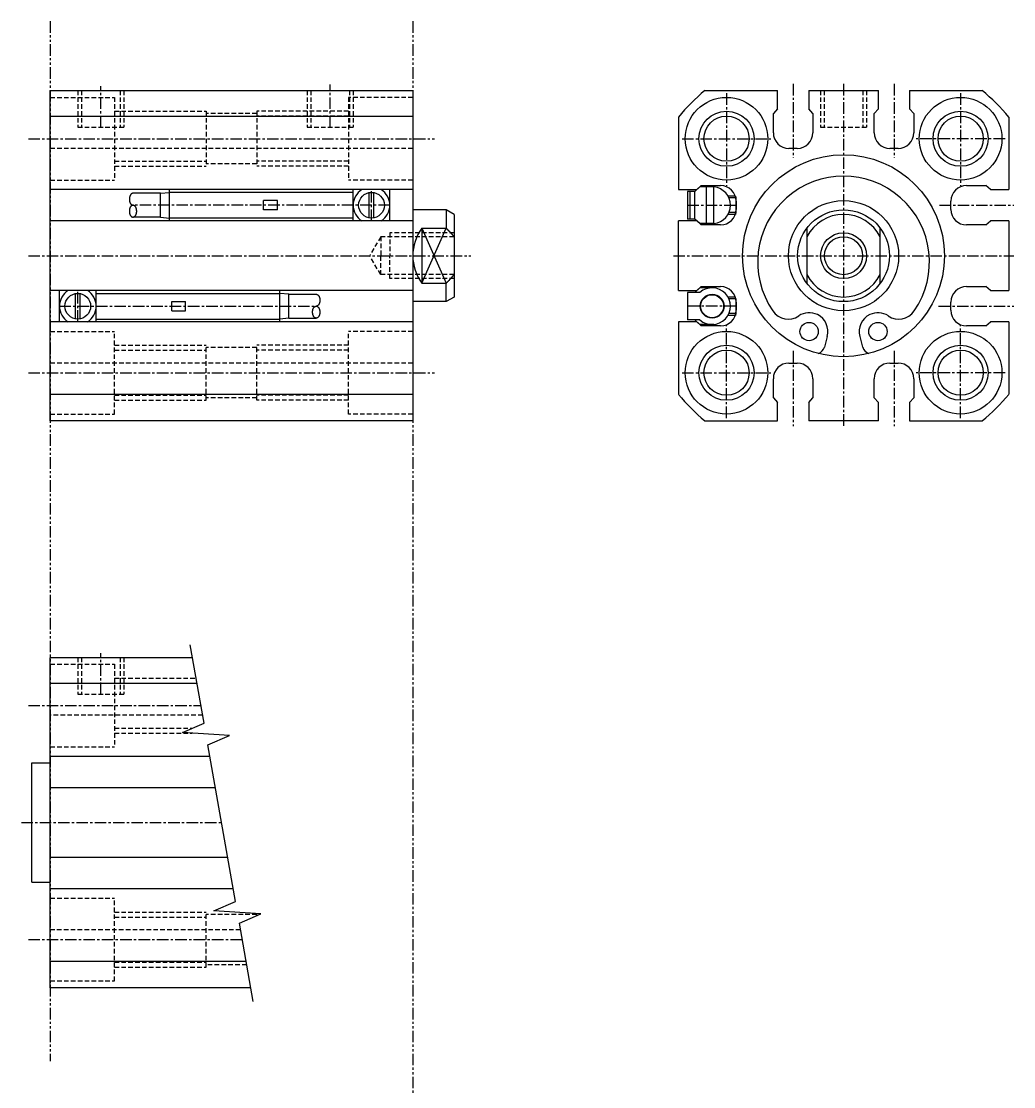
# Model space of a CAD drawing. Extents: x 1 to 151, y 0 to 494.
# Drawn here: x 42.5 to 150.6, y 377.7 to 493.8 of the extents above; entities that cross this region are included whole.
import ezdxf

# ---------------------------------------------------------------- set-up
doc = ezdxf.new("R2010")
doc.units = 0
for name, pattern in [('CENTER', [2, 1.25, -0.25, 0.25, -0.25]), ('DASHED', [0.75, 0.5, -0.25]), ('PHANTOM', [2.5, 1.25, -0.25, 0.25, -0.25, 0.25, -0.25])]:
    doc.linetypes.add(name, pattern=pattern)
doc.layers.get('0').update_dxf_attribs({"linetype": 'CONTINUOUS'})
doc.layers.add('CENTER', color=1, linetype='CENTER')

msp = doc.modelspace()

# ---------------------------------------------------------------- linework, layer by layer
at = {"color": 3, "linetype": 'PHANTOM'}
for p, q in [((45.63, 493.8), (45.63, 380.5)), ((85.13, 493.8), (85.13, 23.51))]:
    msp.add_line(p, q, dxfattribs=at)
at = {"color": 7, "linetype": 'CONTINUOUS'}
for p, q in [((45.63, 486.26), (85.13, 486.26)), ((45.63, 450.26), (45.63, 486.26)), ((85.13, 486.26), (85.13, 450.26)), ((116.95, 486.26), (124.86, 486.26)), ((124.86, 484.26), (124.86, 486.26)), ((128.26, 486.26), (135.86, 486.26)), ((128.26, 486.26), (128.26, 484.26)), ((135.86, 484.26), (135.86, 486.26)), ((139.26, 486.26), (147.17, 486.26)), ((139.26, 486.26), (139.26, 484.26)), ((124.86, 484.26), (124.41, 483.76)), ((128.71, 483.76), (128.26, 484.26)), ((135.86, 484.26), (135.41, 483.76)), ((139.71, 483.76), (139.26, 484.26)), ((85.13, 483.42), (45.63, 483.42)), ((114.06, 483.37), (114.06, 475.46)), ((124.41, 481.66), (124.41, 483.76)), ((128.71, 483.76), (128.71, 481.66)), ((135.41, 481.66), (135.41, 483.76)), ((139.71, 483.76), (139.71, 481.66)), ((150.06, 483.37), (150.06, 475.46)), ((127.01, 479.96), (126.11, 479.96)), ((138.01, 479.96), (137.11, 479.96)), ((85.13, 475.46), (45.63, 475.46)), ((57.63, 475.06), (54.65, 475.06)), ((57.63, 475.06), (58.63, 475.16)), ((57.63, 472.46), (57.63, 475.06)), ((58.63, 472.06), (58.63, 475.46)), ((78.63, 475.16), (58.63, 475.16)), ((78.63, 472.06), (78.63, 475.46)), ((80.38, 472.39), (80.38, 475.14)), ((80.88, 472.39), (80.88, 475.14)), ((82.63, 472.06), (82.63, 475.46)), ((114.06, 475.46), (116.06, 475.46)), ((115.04, 475.26), (115.04, 472.26)), ((115.84, 475.26), (115.04, 475.26)), ((115.34, 472.26), (115.34, 475.26)), ((115.84, 475.26), (116.39, 475.76)), ((115.84, 472.26), (115.84, 475.26)), ((116.56, 475.91), (116.06, 475.46)), ((117.94, 475.76), (116.39, 475.76)), ((116.56, 475.91), (118.66, 475.91)), ((117.14, 471.76), (117.14, 475.76)), ((117.94, 471.76), (117.94, 475.76)), ((145.46, 475.91), (147.56, 475.91)), ((148.06, 475.46), (147.56, 475.91)), ((148.06, 475.46), (150.06, 475.46)), ((70.38, 474.26), (68.88, 474.26)), ((68.88, 473.26), (68.88, 474.26)), ((70.38, 473.26), (70.38, 474.26)), ((120.27, 474.76), (119.47, 474.76)), ((120.32, 474.56), (119.57, 474.56)), ((120.27, 474.76), (120.32, 474.56)), ((120.32, 474.56), (120.32, 472.96)), ((120.36, 474.21), (120.36, 473.31)), ((143.76, 473.31), (143.76, 474.21)), ((70.38, 473.26), (68.88, 473.26)), ((88.76, 473.26), (85.13, 473.26)), ((88.76, 473.26), (88.76, 471.26)), ((89.63, 472.76), (88.76, 473.26)), ((89.63, 472.76), (89.63, 463.76)), ((120.27, 472.76), (119.47, 472.76)), ((120.32, 472.96), (119.57, 472.96)), ((120.32, 472.96), (120.27, 472.76)), ((85.13, 472.06), (45.63, 472.06)), ((57.63, 472.46), (54.65, 472.46)), ((57.63, 472.46), (58.63, 472.36)), ((78.63, 472.36), (58.63, 472.36)), ((114.06, 464.46), (114.06, 472.06)), ((116.06, 472.06), (114.06, 472.06)), ((115.84, 472.26), (115.04, 472.26)), ((116.39, 471.76), (115.84, 472.26)), ((116.06, 472.06), (116.56, 471.61)), ((117.94, 471.76), (116.39, 471.76)), ((118.66, 471.61), (116.56, 471.61)), ((147.56, 471.61), (145.46, 471.61)), ((147.56, 471.61), (148.06, 472.06)), ((150.06, 472.06), (148.06, 472.06)), ((150.06, 472.06), (150.06, 464.46)), ((86.13, 471.26), (86.13, 465.26)), ((86.13, 471.26), (88.76, 471.26)), ((128.06, 471.26), (128.06, 465.26)), ((136.06, 465.26), (136.06, 471.26)), ((85.13, 464.46), (45.63, 464.46)), ((46.63, 461.06), (46.63, 464.46)), ((50.63, 461.06), (50.63, 464.46)), ((70.63, 461.06), (70.63, 464.46)), ((86.13, 465.26), (88.76, 465.26)), ((88.76, 463.26), (88.76, 465.26)), ((114.06, 464.46), (116.06, 464.46)), ((115.84, 464.26), (116.39, 464.76)), ((116.56, 464.91), (116.06, 464.46)), ((117.94, 464.76), (116.39, 464.76)), ((116.56, 464.91), (118.66, 464.91)), ((117.14, 464.67), (117.14, 464.76)), ((145.46, 464.91), (147.56, 464.91)), ((148.06, 464.46), (147.56, 464.91)), ((148.06, 464.46), (150.06, 464.46)), ((48.38, 461.39), (48.38, 464.14)), ((48.88, 461.39), (48.88, 464.14)), ((50.63, 464.16), (70.63, 464.16)), ((58.88, 463.26), (60.38, 463.26)), ((58.88, 462.26), (58.88, 463.26)), ((60.38, 462.26), (60.38, 463.26)), ((71.63, 464.06), (70.63, 464.16)), ((71.63, 464.06), (74.61, 464.06)), ((71.63, 461.46), (71.63, 464.06)), ((88.76, 463.26), (85.13, 463.26)), ((89.63, 463.76), (88.76, 463.26)), ((116.41, 464.26), (115.04, 464.26)), ((115.04, 464.26), (115.04, 461.26)), ((120.27, 463.76), (119.47, 463.76)), ((120.32, 463.56), (119.57, 463.56)), ((120.32, 463.56), (120.27, 463.76)), ((120.32, 463.56), (120.32, 461.96)), ((120.36, 463.21), (120.36, 462.31)), ((143.76, 462.31), (143.76, 463.21)), ((58.88, 462.26), (60.38, 462.26)), ((85.13, 461.06), (45.63, 461.06)), ((50.63, 461.36), (70.63, 461.36)), ((71.63, 461.46), (70.63, 461.36)), ((71.63, 461.46), (74.61, 461.46)), ((114.06, 461.06), (114.06, 453.16)), ((116.06, 461.06), (114.06, 461.06)), ((116.41, 461.26), (115.04, 461.26)), ((116.39, 460.76), (115.84, 461.26)), ((116.06, 461.06), (116.56, 460.61)), ((120.27, 461.76), (119.47, 461.76)), ((120.32, 461.96), (119.57, 461.96)), ((120.32, 461.96), (120.27, 461.76)), ((147.56, 460.61), (148.06, 461.06)), ((150.06, 461.06), (148.06, 461.06)), ((150.06, 461.06), (150.06, 453.16)), ((117.94, 460.76), (116.39, 460.76)), ((118.66, 460.61), (116.56, 460.61)), ((117.14, 460.76), (117.14, 460.86)), ((147.56, 460.61), (145.46, 460.61)), ((130.29, 459.47), (129.98, 458.31)), ((133.83, 459.47), (134.14, 458.31)), ((126.11, 456.56), (127.01, 456.56)), ((137.11, 456.56), (138.01, 456.56)), ((124.41, 452.76), (124.41, 454.86)), ((128.71, 454.86), (128.71, 452.76)), ((135.41, 452.76), (135.41, 454.86)), ((139.71, 454.86), (139.71, 452.76)), ((45.63, 453.16), (85.13, 453.16)), ((124.41, 452.76), (124.86, 452.26)), ((128.26, 452.26), (128.71, 452.76)), ((135.41, 452.76), (135.86, 452.26)), ((139.26, 452.26), (139.71, 452.76)), ((124.86, 450.26), (124.86, 452.26)), ((128.26, 452.26), (128.26, 450.26)), ((135.86, 450.26), (135.86, 452.26)), ((139.26, 452.26), (139.26, 450.26)), ((85.13, 450.26), (45.63, 450.26)), ((116.95, 450.26), (124.86, 450.26)), ((135.86, 450.26), (128.26, 450.26)), ((139.26, 450.26), (147.17, 450.26)), ((45.63, 424.49), (61.13, 424.49)), ((45.63, 388.49), (45.63, 424.49)), ((61.63, 421.65), (45.63, 421.65)), ((63.03, 413.69), (45.63, 413.69)), ((43.63, 399.99), (43.63, 412.99)), ((43.63, 412.99), (45.63, 412.99)), ((63.63, 410.29), (45.63, 410.29)), ((64.97, 402.69), (45.63, 402.69)), ((43.63, 399.99), (45.63, 399.99)), ((65.57, 399.29), (45.63, 399.29)), ((45.63, 391.38), (66.96, 391.38)), ((67.47, 388.49), (45.63, 388.49))]:
    msp.add_line(p, q, dxfattribs=at)
at = {"color": 3, "linetype": 'DASHED'}
for p, q in [((45.63, 485.51), (52.63, 485.51)), ((48.63, 486.26), (48.63, 482.26)), ((49.03, 486.26), (49.03, 482.26)), ((52.63, 485.51), (52.63, 476.51)), ((53.23, 486.26), (53.23, 482.26)), ((53.63, 486.26), (53.63, 482.26)), ((73.63, 486.26), (73.63, 482.26)), ((74.03, 486.26), (74.03, 482.26)), ((85.13, 485.51), (78.13, 485.51)), ((78.13, 485.51), (78.13, 476.51)), ((78.23, 486.26), (78.23, 482.26)), ((78.63, 486.26), (78.63, 482.26)), ((129.56, 486.26), (129.56, 482.26)), ((129.96, 486.26), (129.96, 482.26)), ((134.16, 486.26), (134.16, 482.26)), ((134.56, 486.26), (134.56, 482.26)), ((52.63, 484.01), (62.63, 484.01)), ((52.63, 483.47), (62.63, 483.47)), ((62.63, 484.01), (62.63, 478.01)), ((68.13, 483.76), (62.63, 483.76)), ((78.13, 484.01), (68.13, 484.01)), ((68.13, 484.01), (68.13, 478.01)), ((78.13, 483.47), (68.13, 483.47)), ((48.63, 482.26), (53.63, 482.26)), ((73.63, 482.26), (78.63, 482.26)), ((129.56, 482.26), (134.56, 482.26)), ((85.13, 479.96), (45.63, 479.96)), ((52.63, 478.55), (62.63, 478.55)), ((78.13, 478.55), (68.13, 478.55)), ((52.63, 478.01), (62.63, 478.01)), ((68.13, 478.26), (62.63, 478.26)), ((78.13, 478.01), (68.13, 478.01)), ((45.63, 476.51), (52.63, 476.51)), ((85.13, 476.51), (78.13, 476.51)), ((81.63, 470.33), (80.43, 468.26)), ((89.63, 470.33), (81.63, 470.33)), ((81.63, 470.33), (81.63, 468.26)), ((89.63, 470.76), (82.63, 470.76)), ((82.63, 470.76), (82.63, 468.26)), ((81.63, 466.2), (80.43, 468.26)), ((81.63, 466.2), (81.63, 468.26)), ((82.63, 465.76), (82.63, 468.26)), ((89.63, 466.2), (81.63, 466.2)), ((89.63, 465.76), (82.63, 465.76)), ((45.63, 460.01), (52.63, 460.01)), ((52.63, 451.01), (52.63, 460.01)), ((85.13, 460.01), (78.13, 460.01)), ((78.13, 451.01), (78.13, 460.01)), ((52.63, 458.51), (62.63, 458.51)), ((52.63, 457.97), (62.63, 457.97)), ((62.63, 452.51), (62.63, 458.51)), ((68.13, 458.26), (62.63, 458.26)), ((68.13, 452.51), (68.13, 458.51)), ((78.13, 458.51), (68.13, 458.51)), ((78.13, 457.97), (68.13, 457.97)), ((85.13, 456.56), (45.63, 456.56)), ((52.63, 453.06), (62.63, 453.06)), ((68.13, 452.76), (62.63, 452.76)), ((78.13, 453.06), (68.13, 453.06)), ((52.63, 452.51), (62.63, 452.51)), ((78.13, 452.51), (68.13, 452.51)), ((45.63, 451.01), (52.63, 451.01)), ((85.13, 451.01), (78.13, 451.01)), ((45.63, 423.74), (52.63, 423.74)), ((48.63, 424.49), (48.63, 420.49)), ((49.03, 424.49), (49.03, 420.49)), ((52.63, 423.74), (52.63, 414.74)), ((53.23, 424.49), (53.23, 420.49)), ((53.63, 424.49), (53.63, 420.49)), ((52.63, 422.24), (61.52, 422.24)), ((52.63, 421.69), (61.62, 421.69)), ((48.63, 420.49), (53.63, 420.49)), ((62.24, 418.19), (45.63, 418.19)), ((52.63, 416.78), (61.13, 416.78)), ((52.63, 416.24), (61.1, 416.24)), ((45.63, 414.74), (52.63, 414.74)), ((45.63, 398.24), (52.63, 398.24)), ((52.63, 389.24), (52.63, 398.24)), ((52.63, 396.74), (62.63, 396.74)), ((52.63, 396.2), (62.63, 396.2)), ((62.63, 390.74), (62.63, 396.74)), ((68.13, 396.49), (62.63, 396.49)), ((68.13, 396.36), (68.13, 396.59)), ((66.36, 394.79), (45.63, 394.79)), ((52.63, 391.28), (62.63, 391.28)), ((52.63, 390.74), (62.63, 390.74)), ((67.03, 390.99), (62.63, 390.99)), ((45.63, 389.24), (52.63, 389.24))]:
    msp.add_line(p, q, dxfattribs=at)
at = {"color": 3, "linetype": 'CONTINUOUS'}
for p, q in [((86.13, 471.26), (88.76, 465.26)), ((86.13, 465.26), (88.76, 471.26))]:
    msp.add_line(p, q, dxfattribs=at)
msp.add_lwpolyline([(67.74, 387), (66.23, 395.54), (68.59, 396.56), (63.46, 396.87), (65.81, 397.9), (62.81, 414.96), (65.16, 415.99), (60.03, 416.3), (62.39, 417.33), (60.88, 425.86)], dxfattribs=at)
at = {"color": 7, "linetype": 'CONTINUOUS'}
for points in [[(54.65, 475.06, 0), (54.64, 475.06, 0), (54.63, 475.06, 0), (54.62, 475.06, 0), (54.61, 475.06, 0), (54.6, 475.06, 0), (54.59, 475.06, 0), (54.58, 475.05, 0), (54.57, 475.05, 0), (54.56, 475.05, 0), (54.55, 475.04, 0), (54.54, 475.04, 0), (54.53, 475.04, 0), (54.52, 475.03, 0), (54.51, 475.02, 0), (54.5, 475.02, 0), (54.49, 475.01, 0), (54.49, 475.01, 0), (54.48, 475, 0), (54.47, 474.99, 0), (54.46, 474.99, 0), (54.45, 474.98, 0), (54.44, 474.97, 0), (54.43, 474.96, 0), (54.43, 474.95, 0), (54.42, 474.94, 0), (54.41, 474.94, 0), (54.4, 474.93, 0), (54.39, 474.92, 0), (54.39, 474.9, 0), (54.38, 474.89, 0), (54.37, 474.88, 0), (54.36, 474.87, 0), (54.36, 474.86, 0), (54.35, 474.85, 0), (54.34, 474.84, 0), (54.34, 474.82, 0), (54.33, 474.81, 0), (54.33, 474.8, 0), (54.32, 474.79, 0), (54.31, 474.77, 0), (54.31, 474.76, 0), (54.3, 474.75, 0), (54.3, 474.73, 0), (54.29, 474.72, 0), (54.29, 474.7, 0), (54.29, 474.69, 0), (54.28, 474.68, 0), (54.28, 474.66, 0), (54.27, 474.65, 0), (54.27, 474.63, 0), (54.27, 474.62, 0), (54.26, 474.6, 0), (54.26, 474.59, 0), (54.26, 474.57, 0), (54.26, 474.56, 0), (54.25, 474.54, 0), (54.25, 474.52, 0), (54.25, 474.51, 0), (54.25, 474.49, 0), (54.25, 474.48, 0), (54.25, 474.46, 0), (54.25, 474.44, 0), (54.25, 474.43, 0), (54.25, 474.41, 0), (54.25, 474.4, 0), (54.25, 474.38, 0), (54.25, 474.37, 0), (54.25, 474.35, 0), (54.25, 474.33, 0), (54.25, 474.32, 0), (54.25, 474.3, 0), (54.25, 474.29, 0), (54.26, 474.27, 0), (54.26, 474.25, 0), (54.26, 474.24, 0), (54.26, 474.22, 0), (54.27, 474.21, 0), (54.27, 474.19, 0), (54.27, 474.18, 0), (54.28, 474.16, 0), (54.28, 474.15, 0), (54.28, 474.13, 0), (54.29, 474.12, 0), (54.29, 474.11, 0), (54.3, 474.09, 0), (54.3, 474.08, 0), (54.31, 474.06, 0), (54.31, 474.05, 0), (54.32, 474.04, 0), (54.33, 474.03, 0), (54.33, 474.01, 0), (54.34, 474, 0), (54.34, 473.99, 0), (54.35, 473.98, 0), (54.36, 473.96, 0), (54.36, 473.95, 0), (54.37, 473.94, 0), (54.38, 473.93, 0), (54.38, 473.92, 0), (54.39, 473.91, 0), (54.4, 473.9, 0), (54.41, 473.89, 0), (54.42, 473.88, 0), (54.42, 473.87, 0), (54.43, 473.86, 0), (54.44, 473.86, 0), (54.45, 473.85, 0), (54.46, 473.84, 0), (54.47, 473.83, 0), (54.48, 473.83, 0), (54.48, 473.82, 0), (54.49, 473.81, 0), (54.5, 473.81, 0), (54.51, 473.8, 0), (54.52, 473.8, 0), (54.53, 473.79, 0), (54.54, 473.79, 0), (54.55, 473.78, 0), (54.56, 473.78, 0), (54.57, 473.78, 0), (54.58, 473.77, 0), (54.59, 473.77, 0), (54.6, 473.77, 0), (54.61, 473.77, 0), (54.62, 473.76, 0), (54.63, 473.76, 0), (54.64, 473.76, 0), (54.65, 473.76, 0)], [(54.65, 472.46, 0), (54.67, 472.46, 0), (54.69, 472.47, 0), (54.71, 472.47, 0), (54.73, 472.48, 0), (54.75, 472.48, 0), (54.76, 472.49, 0), (54.78, 472.5, 0), (54.8, 472.51, 0), (54.82, 472.53, 0), (54.84, 472.54, 0), (54.85, 472.56, 0), (54.87, 472.57, 0), (54.89, 472.59, 0), (54.9, 472.61, 0), (54.92, 472.63, 0), (54.93, 472.65, 0), (54.94, 472.68, 0), (54.96, 472.7, 0), (54.97, 472.73, 0), (54.98, 472.75, 0), (54.99, 472.78, 0), (55, 472.81, 0), (55.01, 472.84, 0), (55.02, 472.87, 0), (55.02, 472.9, 0), (55.03, 472.93, 0), (55.04, 472.96, 0), (55.04, 472.99, 0), (55.04, 473.02, 0), (55.05, 473.05, 0), (55.05, 473.08, 0), (55.05, 473.12, 0), (55.05, 473.15, 0), (55.04, 473.18, 0), (55.04, 473.21, 0), (55.04, 473.24, 0), (55.03, 473.27, 0), (55.03, 473.3, 0), (55.02, 473.33, 0), (55.02, 473.36, 0), (55.01, 473.39, 0), (55, 473.42, 0), (54.99, 473.45, 0), (54.98, 473.48, 0), (54.97, 473.5, 0), (54.96, 473.53, 0), (54.94, 473.55, 0), (54.93, 473.57, 0), (54.91, 473.6, 0), (54.9, 473.62, 0), (54.88, 473.64, 0), (54.87, 473.65, 0), (54.85, 473.67, 0), (54.83, 473.69, 0), (54.82, 473.7, 0), (54.8, 473.71, 0), (54.78, 473.73, 0), (54.76, 473.74, 0), (54.74, 473.74, 0), (54.72, 473.75, 0), (54.7, 473.76, 0), (54.68, 473.76, 0), (54.66, 473.76, 0), (54.65, 473.76, 0), (54.63, 473.76, 0), (54.61, 473.76, 0), (54.59, 473.76, 0), (54.57, 473.75, 0), (54.55, 473.74, 0), (54.53, 473.74, 0), (54.51, 473.73, 0), (54.49, 473.71, 0), (54.47, 473.7, 0), (54.46, 473.69, 0), (54.44, 473.67, 0), (54.42, 473.65, 0), (54.41, 473.63, 0), (54.39, 473.62, 0), (54.38, 473.6, 0), (54.36, 473.57, 0), (54.35, 473.55, 0), (54.34, 473.52, 0), (54.32, 473.5, 0), (54.31, 473.47, 0), (54.3, 473.45, 0), (54.29, 473.42, 0), (54.28, 473.39, 0), (54.28, 473.36, 0), (54.27, 473.33, 0), (54.26, 473.3, 0), (54.26, 473.27, 0), (54.25, 473.24, 0), (54.25, 473.21, 0), (54.25, 473.18, 0), (54.25, 473.14, 0), (54.25, 473.11, 0), (54.25, 473.08, 0), (54.25, 473.05, 0), (54.25, 473.02, 0), (54.25, 472.99, 0), (54.26, 472.95, 0), (54.26, 472.92, 0), (54.27, 472.89, 0), (54.28, 472.86, 0), (54.29, 472.83, 0), (54.29, 472.81, 0), (54.3, 472.78, 0), (54.31, 472.75, 0), (54.33, 472.73, 0), (54.34, 472.7, 0), (54.35, 472.68, 0), (54.36, 472.65, 0), (54.38, 472.63, 0), (54.39, 472.61, 0), (54.41, 472.59, 0), (54.43, 472.57, 0), (54.44, 472.56, 0), (54.46, 472.54, 0), (54.48, 472.53, 0), (54.49, 472.51, 0), (54.51, 472.5, 0), (54.53, 472.49, 0), (54.55, 472.48, 0), (54.57, 472.48, 0), (54.59, 472.47, 0), (54.61, 472.47, 0), (54.63, 472.46, 0), (54.65, 472.46, 0)], [(74.61, 464.06, 0), (74.62, 464.06, 0), (74.63, 464.06, 0), (74.64, 464.06, 0), (74.64, 464.06, 0), (74.65, 464.06, 0), (74.66, 464.06, 0), (74.67, 464.05, 0), (74.68, 464.05, 0), (74.69, 464.05, 0), (74.7, 464.04, 0), (74.71, 464.04, 0), (74.72, 464.04, 0), (74.73, 464.03, 0), (74.74, 464.02, 0), (74.75, 464.02, 0), (74.76, 464.01, 0), (74.77, 464.01, 0), (74.78, 464, 0), (74.79, 463.99, 0), (74.79, 463.99, 0), (74.8, 463.98, 0), (74.81, 463.97, 0), (74.82, 463.96, 0), (74.83, 463.95, 0), (74.84, 463.94, 0), (74.84, 463.94, 0), (74.85, 463.93, 0), (74.86, 463.92, 0), (74.87, 463.9, 0), (74.87, 463.89, 0), (74.88, 463.88, 0), (74.89, 463.87, 0), (74.9, 463.86, 0), (74.9, 463.85, 0), (74.91, 463.84, 0), (74.92, 463.82, 0), (74.92, 463.81, 0), (74.93, 463.8, 0), (74.93, 463.79, 0), (74.94, 463.77, 0), (74.94, 463.76, 0), (74.95, 463.75, 0), (74.95, 463.73, 0), (74.96, 463.72, 0), (74.96, 463.7, 0), (74.97, 463.69, 0), (74.97, 463.68, 0), (74.98, 463.66, 0), (74.98, 463.65, 0), (74.98, 463.63, 0), (74.99, 463.62, 0), (74.99, 463.6, 0), (74.99, 463.59, 0), (74.99, 463.57, 0), (75, 463.56, 0), (75, 463.54, 0), (75, 463.52, 0), (75, 463.51, 0), (75, 463.49, 0), (75, 463.48, 0), (75.01, 463.46, 0), (75.01, 463.44, 0), (75.01, 463.43, 0), (75.01, 463.41, 0), (75.01, 463.4, 0), (75.01, 463.38, 0), (75.01, 463.37, 0), (75, 463.35, 0), (75, 463.33, 0), (75, 463.32, 0), (75, 463.3, 0), (75, 463.29, 0), (75, 463.27, 0), (74.99, 463.25, 0), (74.99, 463.24, 0), (74.99, 463.22, 0), (74.99, 463.21, 0), (74.98, 463.19, 0), (74.98, 463.18, 0), (74.98, 463.16, 0), (74.97, 463.15, 0), (74.97, 463.13, 0), (74.96, 463.12, 0), (74.96, 463.11, 0), (74.95, 463.09, 0), (74.95, 463.08, 0), (74.94, 463.06, 0), (74.94, 463.05, 0), (74.93, 463.04, 0), (74.93, 463.03, 0), (74.92, 463.01, 0), (74.92, 463, 0), (74.91, 462.99, 0), (74.9, 462.98, 0), (74.9, 462.96, 0), (74.89, 462.95, 0), (74.88, 462.94, 0), (74.88, 462.93, 0), (74.87, 462.92, 0), (74.86, 462.91, 0), (74.85, 462.9, 0), (74.85, 462.89, 0), (74.84, 462.88, 0), (74.83, 462.87, 0), (74.82, 462.86, 0), (74.81, 462.86, 0), (74.8, 462.85, 0), (74.8, 462.84, 0), (74.79, 462.83, 0), (74.78, 462.83, 0), (74.77, 462.82, 0), (74.76, 462.81, 0), (74.75, 462.81, 0), (74.74, 462.8, 0), (74.73, 462.8, 0), (74.72, 462.79, 0), (74.71, 462.79, 0), (74.7, 462.78, 0), (74.69, 462.78, 0), (74.69, 462.78, 0), (74.68, 462.77, 0), (74.67, 462.77, 0), (74.66, 462.77, 0), (74.65, 462.77, 0), (74.64, 462.76, 0), (74.63, 462.76, 0), (74.62, 462.76, 0), (74.61, 462.76, 0)], [(74.61, 461.46, 0), (74.59, 461.46, 0), (74.57, 461.47, 0), (74.55, 461.47, 0), (74.53, 461.48, 0), (74.51, 461.48, 0), (74.49, 461.49, 0), (74.47, 461.5, 0), (74.45, 461.51, 0), (74.43, 461.53, 0), (74.42, 461.54, 0), (74.4, 461.56, 0), (74.38, 461.57, 0), (74.37, 461.59, 0), (74.35, 461.61, 0), (74.34, 461.63, 0), (74.32, 461.65, 0), (74.31, 461.68, 0), (74.3, 461.7, 0), (74.28, 461.73, 0), (74.27, 461.75, 0), (74.26, 461.78, 0), (74.25, 461.81, 0), (74.24, 461.84, 0), (74.24, 461.87, 0), (74.23, 461.9, 0), (74.22, 461.93, 0), (74.22, 461.96, 0), (74.21, 461.99, 0), (74.21, 462.02, 0), (74.21, 462.05, 0), (74.21, 462.08, 0), (74.21, 462.12, 0), (74.21, 462.15, 0), (74.21, 462.18, 0), (74.21, 462.21, 0), (74.21, 462.24, 0), (74.22, 462.27, 0), (74.22, 462.3, 0), (74.23, 462.33, 0), (74.24, 462.36, 0), (74.25, 462.39, 0), (74.25, 462.42, 0), (74.26, 462.45, 0), (74.27, 462.48, 0), (74.29, 462.5, 0), (74.3, 462.53, 0), (74.31, 462.55, 0), (74.32, 462.57, 0), (74.34, 462.6, 0), (74.35, 462.62, 0), (74.37, 462.64, 0), (74.39, 462.65, 0), (74.4, 462.67, 0), (74.42, 462.69, 0), (74.44, 462.7, 0), (74.45, 462.71, 0), (74.47, 462.73, 0), (74.49, 462.74, 0), (74.51, 462.74, 0), (74.53, 462.75, 0), (74.55, 462.76, 0), (74.57, 462.76, 0), (74.59, 462.76, 0), (74.61, 462.76, 0), (74.63, 462.76, 0), (74.65, 462.76, 0), (74.67, 462.76, 0), (74.69, 462.75, 0), (74.71, 462.74, 0), (74.72, 462.74, 0), (74.74, 462.73, 0), (74.76, 462.71, 0), (74.78, 462.7, 0), (74.8, 462.69, 0), (74.81, 462.67, 0), (74.83, 462.65, 0), (74.85, 462.63, 0), (74.86, 462.62, 0), (74.88, 462.6, 0), (74.89, 462.57, 0), (74.9, 462.55, 0), (74.92, 462.52, 0), (74.93, 462.5, 0), (74.94, 462.47, 0), (74.95, 462.45, 0), (74.96, 462.42, 0), (74.97, 462.39, 0), (74.98, 462.36, 0), (74.98, 462.33, 0), (74.99, 462.3, 0), (74.99, 462.27, 0), (75, 462.24, 0), (75, 462.21, 0), (75, 462.18, 0), (75.01, 462.14, 0), (75.01, 462.11, 0), (75.01, 462.08, 0), (75, 462.05, 0), (75, 462.02, 0), (75, 461.99, 0), (74.99, 461.95, 0), (74.99, 461.92, 0), (74.98, 461.89, 0), (74.98, 461.86, 0), (74.97, 461.83, 0), (74.96, 461.81, 0), (74.95, 461.78, 0), (74.94, 461.75, 0), (74.93, 461.73, 0), (74.91, 461.7, 0), (74.9, 461.68, 0), (74.89, 461.65, 0), (74.87, 461.63, 0), (74.86, 461.61, 0), (74.84, 461.59, 0), (74.83, 461.57, 0), (74.81, 461.56, 0), (74.79, 461.54, 0), (74.78, 461.53, 0), (74.76, 461.51, 0), (74.74, 461.5, 0), (74.72, 461.49, 0), (74.7, 461.48, 0), (74.68, 461.48, 0), (74.66, 461.47, 0), (74.64, 461.47, 0), (74.62, 461.46, 0), (74.61, 461.46, 0)]]:
    msp.add_polyline3d(points, dxfattribs=at)
at = {"color": 7}
for points in [[(88.76, 471.26, 0), (88.76, 471.26, 0), (88.77, 471.26, 0), (88.77, 471.25, 0), (88.77, 471.25, 0), (88.78, 471.25, 0), (88.78, 471.25, 0), (88.78, 471.24, 0), (88.79, 471.24, 0), (88.79, 471.24, 0), (88.79, 471.23, 0), (88.8, 471.23, 0), (88.8, 471.23, 0), (88.8, 471.22, 0), (88.81, 471.22, 0), (88.81, 471.22, 0), (88.81, 471.21, 0), (88.82, 471.21, 0), (88.82, 471.21, 0), (88.82, 471.2, 0), (88.82, 471.2, 0), (88.83, 471.2, 0), (88.83, 471.2, 0), (88.83, 471.19, 0), (88.84, 471.19, 0), (88.84, 471.19, 0), (88.84, 471.18, 0), (88.85, 471.18, 0), (88.85, 471.18, 0), (88.85, 471.17, 0), (88.86, 471.17, 0), (88.86, 471.17, 0), (88.86, 471.17, 0), (88.87, 471.16, 0), (88.87, 471.16, 0), (88.87, 471.15, 0), (88.88, 471.15, 0), (88.88, 471.15, 0), (88.88, 471.15, 0), (88.89, 471.14, 0), (88.89, 471.14, 0), (88.89, 471.14, 0), (88.89, 471.13, 0), (88.9, 471.13, 0), (88.9, 471.13, 0), (88.9, 471.12, 0), (88.91, 471.12, 0), (88.91, 471.12, 0), (88.91, 471.12, 0), (88.92, 471.11, 0), (88.92, 471.11, 0), (88.92, 471.11, 0), (88.93, 471.1, 0), (88.93, 471.1, 0), (88.93, 471.1, 0), (88.94, 471.09, 0), (88.94, 471.09, 0), (88.94, 471.09, 0), (88.95, 471.08, 0), (88.95, 471.08, 0), (88.95, 471.08, 0), (88.95, 471.07, 0), (88.96, 471.07, 0), (88.96, 471.07, 0), (88.96, 471.06, 0), (88.97, 471.06, 0), (88.97, 471.06, 0), (88.97, 471.06, 0), (88.98, 471.05, 0), (88.98, 471.05, 0), (88.98, 471.05, 0), (88.99, 471.04, 0), (88.99, 471.04, 0), (88.99, 471.04, 0), (89, 471.03, 0), (89, 471.03, 0), (89, 471.03, 0), (89, 471.02, 0), (89.01, 471.02, 0), (89.01, 471.02, 0), (89.01, 471.01, 0), (89.02, 471.01, 0), (89.02, 471.01, 0), (89.02, 471, 0), (89.03, 471, 0), (89.03, 471, 0), (89.03, 471, 0), (89.04, 470.99, 0), (89.04, 470.99, 0), (89.04, 470.99, 0), (89.05, 470.98, 0), (89.05, 470.98, 0), (89.05, 470.98, 0), (89.05, 470.97, 0), (89.06, 470.97, 0), (89.06, 470.97, 0), (89.06, 470.96, 0), (89.07, 470.96, 0), (89.07, 470.96, 0), (89.07, 470.95, 0), (89.08, 470.95, 0), (89.08, 470.95, 0), (89.08, 470.94, 0), (89.09, 470.94, 0), (89.09, 470.94, 0), (89.09, 470.93, 0), (89.09, 470.93, 0), (89.1, 470.93, 0), (89.1, 470.92, 0), (89.1, 470.92, 0), (89.11, 470.92, 0), (89.11, 470.91, 0), (89.11, 470.91, 0), (89.12, 470.91, 0), (89.12, 470.9, 0), (89.12, 470.9, 0), (89.13, 470.9, 0), (89.13, 470.89, 0), (89.13, 470.89, 0), (89.13, 470.89, 0), (89.14, 470.88, 0), (89.14, 470.88, 0), (89.14, 470.88, 0), (89.15, 470.88, 0), (89.15, 470.87, 0), (89.15, 470.87, 0), (89.16, 470.87, 0), (89.16, 470.86, 0), (89.16, 470.86, 0), (89.17, 470.86, 0), (89.17, 470.85, 0), (89.17, 470.85, 0), (89.17, 470.85, 0), (89.18, 470.84, 0), (89.18, 470.84, 0), (89.18, 470.84, 0), (89.19, 470.83, 0), (89.19, 470.83, 0), (89.19, 470.83, 0), (89.2, 470.82, 0), (89.2, 470.82, 0), (89.2, 470.82, 0), (89.2, 470.81, 0), (89.21, 470.81, 0), (89.21, 470.81, 0), (89.21, 470.8, 0), (89.22, 470.8, 0), (89.22, 470.8, 0), (89.22, 470.79, 0), (89.23, 470.79, 0), (89.23, 470.79, 0), (89.23, 470.78, 0), (89.23, 470.78, 0), (89.24, 470.78, 0), (89.24, 470.77, 0), (89.24, 470.77, 0), (89.25, 470.77, 0), (89.25, 470.76, 0), (89.25, 470.76, 0), (89.26, 470.76, 0), (89.26, 470.75, 0), (89.26, 470.75, 0), (89.26, 470.75, 0), (89.27, 470.75, 0), (89.27, 470.74, 0), (89.27, 470.74, 0), (89.28, 470.74, 0), (89.28, 470.73, 0), (89.28, 470.73, 0), (89.29, 470.73, 0), (89.29, 470.72, 0), (89.29, 470.72, 0), (89.29, 470.71, 0), (89.3, 470.71, 0), (89.3, 470.71, 0), (89.3, 470.7, 0), (89.31, 470.7, 0), (89.31, 470.7, 0), (89.31, 470.69, 0), (89.32, 470.69, 0), (89.32, 470.69, 0), (89.32, 470.69, 0), (89.32, 470.68, 0), (89.33, 470.68, 0), (89.33, 470.68, 0), (89.33, 470.67, 0), (89.34, 470.67, 0), (89.34, 470.67, 0), (89.34, 470.66, 0), (89.34, 470.66, 0), (89.35, 470.65, 0), (89.35, 470.65, 0), (89.35, 470.65, 0), (89.36, 470.64, 0), (89.36, 470.64, 0), (89.36, 470.64, 0), (89.37, 470.63, 0), (89.37, 470.63, 0), (89.37, 470.63, 0), (89.37, 470.62, 0), (89.38, 470.62, 0), (89.38, 470.62, 0), (89.38, 470.62, 0), (89.39, 470.61, 0), (89.39, 470.61, 0), (89.39, 470.61, 0), (89.39, 470.6, 0), (89.4, 470.6, 0), (89.4, 470.6, 0), (89.4, 470.59, 0), (89.41, 470.59, 0), (89.41, 470.58, 0), (89.41, 470.58, 0), (89.42, 470.58, 0), (89.42, 470.57, 0), (89.42, 470.57, 0), (89.42, 470.57, 0), (89.43, 470.56, 0), (89.43, 470.56, 0), (89.43, 470.56, 0), (89.44, 470.55, 0), (89.44, 470.55, 0), (89.44, 470.55, 0), (89.44, 470.54, 0), (89.45, 470.54, 0), (89.45, 470.54, 0), (89.45, 470.53, 0), (89.46, 470.53, 0), (89.46, 470.53, 0), (89.46, 470.52, 0), (89.46, 470.52, 0), (89.47, 470.52, 0), (89.47, 470.51, 0), (89.47, 470.51, 0), (89.48, 470.51, 0), (89.48, 470.5, 0), (89.48, 470.5, 0), (89.48, 470.5, 0), (89.49, 470.49, 0), (89.49, 470.49, 0), (89.49, 470.49, 0), (89.5, 470.48, 0), (89.5, 470.48, 0), (89.5, 470.48, 0), (89.5, 470.47, 0), (89.51, 470.47, 0), (89.51, 470.47, 0), (89.51, 470.46, 0), (89.52, 470.46, 0), (89.52, 470.46, 0), (89.52, 470.45, 0), (89.52, 470.45, 0), (89.53, 470.45, 0), (89.53, 470.44, 0), (89.53, 470.44, 0), (89.54, 470.44, 0), (89.54, 470.43, 0), (89.54, 470.43, 0), (89.54, 470.43, 0), (89.55, 470.42, 0), (89.55, 470.42, 0), (89.55, 470.42, 0), (89.56, 470.41, 0), (89.56, 470.41, 0), (89.56, 470.4, 0), (89.56, 470.4, 0), (89.57, 470.4, 0), (89.57, 470.39, 0), (89.57, 470.39, 0), (89.58, 470.39, 0), (89.58, 470.38, 0), (89.58, 470.38, 0), (89.58, 470.38, 0), (89.59, 470.37, 0), (89.59, 470.37, 0), (89.59, 470.37, 0), (89.6, 470.36, 0), (89.6, 470.36, 0), (89.6, 470.36, 0), (89.6, 470.35, 0), (89.61, 470.35, 0), (89.61, 470.35, 0), (89.61, 470.34, 0), (89.62, 470.34, 0), (89.62, 470.34, 0), (89.62, 470.33, 0), (89.62, 470.33, 0), (89.63, 470.32, 0)], [(88.76, 465.26, 0), (88.76, 465.27, 0), (88.77, 465.27, 0), (88.77, 465.27, 0), (88.77, 465.28, 0), (88.78, 465.28, 0), (88.78, 465.28, 0), (88.78, 465.29, 0), (88.79, 465.29, 0), (88.79, 465.29, 0), (88.79, 465.29, 0), (88.8, 465.3, 0), (88.8, 465.3, 0), (88.8, 465.3, 0), (88.81, 465.31, 0), (88.81, 465.31, 0), (88.81, 465.31, 0), (88.82, 465.32, 0), (88.82, 465.32, 0), (88.82, 465.32, 0), (88.82, 465.32, 0), (88.83, 465.33, 0), (88.83, 465.33, 0), (88.83, 465.33, 0), (88.84, 465.34, 0), (88.84, 465.34, 0), (88.84, 465.34, 0), (88.85, 465.35, 0), (88.85, 465.35, 0), (88.85, 465.35, 0), (88.86, 465.36, 0), (88.86, 465.36, 0), (88.86, 465.36, 0), (88.87, 465.37, 0), (88.87, 465.37, 0), (88.87, 465.37, 0), (88.88, 465.38, 0), (88.88, 465.38, 0), (88.88, 465.38, 0), (88.89, 465.38, 0), (88.89, 465.39, 0), (88.89, 465.39, 0), (88.89, 465.39, 0), (88.9, 465.4, 0), (88.9, 465.4, 0), (88.9, 465.4, 0), (88.91, 465.41, 0), (88.91, 465.41, 0), (88.91, 465.41, 0), (88.92, 465.42, 0), (88.92, 465.42, 0), (88.92, 465.42, 0), (88.93, 465.43, 0), (88.93, 465.43, 0), (88.93, 465.43, 0), (88.94, 465.44, 0), (88.94, 465.44, 0), (88.94, 465.44, 0), (88.95, 465.44, 0), (88.95, 465.45, 0), (88.95, 465.45, 0), (88.95, 465.45, 0), (88.96, 465.46, 0), (88.96, 465.46, 0), (88.96, 465.46, 0), (88.97, 465.47, 0), (88.97, 465.47, 0), (88.97, 465.47, 0), (88.98, 465.48, 0), (88.98, 465.48, 0), (88.98, 465.48, 0), (88.99, 465.49, 0), (88.99, 465.49, 0), (88.99, 465.49, 0), (89, 465.5, 0), (89, 465.5, 0), (89, 465.5, 0), (89, 465.5, 0), (89.01, 465.51, 0), (89.01, 465.51, 0), (89.01, 465.51, 0), (89.02, 465.52, 0), (89.02, 465.52, 0), (89.02, 465.52, 0), (89.03, 465.53, 0), (89.03, 465.53, 0), (89.03, 465.53, 0), (89.04, 465.54, 0), (89.04, 465.54, 0), (89.04, 465.54, 0), (89.05, 465.55, 0), (89.05, 465.55, 0), (89.05, 465.55, 0), (89.05, 465.56, 0), (89.06, 465.56, 0), (89.06, 465.56, 0), (89.06, 465.56, 0), (89.07, 465.57, 0), (89.07, 465.57, 0), (89.07, 465.57, 0), (89.08, 465.58, 0), (89.08, 465.58, 0), (89.08, 465.58, 0), (89.09, 465.59, 0), (89.09, 465.59, 0), (89.09, 465.59, 0), (89.09, 465.6, 0), (89.1, 465.6, 0), (89.1, 465.6, 0), (89.1, 465.61, 0), (89.11, 465.61, 0), (89.11, 465.61, 0), (89.11, 465.62, 0), (89.12, 465.62, 0), (89.12, 465.62, 0), (89.12, 465.63, 0), (89.13, 465.63, 0), (89.13, 465.63, 0), (89.13, 465.64, 0), (89.13, 465.64, 0), (89.14, 465.64, 0), (89.14, 465.64, 0), (89.14, 465.65, 0), (89.15, 465.65, 0), (89.15, 465.65, 0), (89.15, 465.66, 0), (89.16, 465.66, 0), (89.16, 465.67, 0), (89.16, 465.67, 0), (89.17, 465.67, 0), (89.17, 465.68, 0), (89.17, 465.68, 0), (89.17, 465.68, 0), (89.18, 465.68, 0), (89.18, 465.69, 0), (89.18, 465.69, 0), (89.19, 465.69, 0), (89.19, 465.7, 0), (89.19, 465.7, 0), (89.2, 465.7, 0), (89.2, 465.71, 0), (89.2, 465.71, 0), (89.2, 465.71, 0), (89.21, 465.72, 0), (89.21, 465.72, 0), (89.21, 465.72, 0), (89.22, 465.73, 0), (89.22, 465.73, 0), (89.22, 465.73, 0), (89.23, 465.74, 0), (89.23, 465.74, 0), (89.23, 465.74, 0), (89.23, 465.75, 0), (89.24, 465.75, 0), (89.24, 465.75, 0), (89.24, 465.76, 0), (89.25, 465.76, 0), (89.25, 465.76, 0), (89.25, 465.77, 0), (89.26, 465.77, 0), (89.26, 465.77, 0), (89.26, 465.78, 0), (89.26, 465.78, 0), (89.27, 465.78, 0), (89.27, 465.79, 0), (89.27, 465.79, 0), (89.28, 465.79, 0), (89.28, 465.8, 0), (89.28, 465.8, 0), (89.29, 465.8, 0), (89.29, 465.81, 0), (89.29, 465.81, 0), (89.29, 465.81, 0), (89.3, 465.82, 0), (89.3, 465.82, 0), (89.3, 465.82, 0), (89.31, 465.83, 0), (89.31, 465.83, 0), (89.31, 465.83, 0), (89.32, 465.84, 0), (89.32, 465.84, 0), (89.32, 465.84, 0), (89.32, 465.85, 0), (89.33, 465.85, 0), (89.33, 465.85, 0), (89.33, 465.86, 0), (89.34, 465.86, 0), (89.34, 465.86, 0), (89.34, 465.87, 0), (89.34, 465.87, 0), (89.35, 465.87, 0), (89.35, 465.88, 0), (89.35, 465.88, 0), (89.36, 465.88, 0), (89.36, 465.89, 0), (89.36, 465.89, 0), (89.37, 465.89, 0), (89.37, 465.9, 0), (89.37, 465.9, 0), (89.37, 465.9, 0), (89.38, 465.91, 0), (89.38, 465.91, 0), (89.38, 465.91, 0), (89.39, 465.92, 0), (89.39, 465.92, 0), (89.39, 465.92, 0), (89.39, 465.93, 0), (89.4, 465.93, 0), (89.4, 465.93, 0), (89.4, 465.94, 0), (89.41, 465.94, 0), (89.41, 465.94, 0), (89.41, 465.95, 0), (89.42, 465.95, 0), (89.42, 465.95, 0), (89.42, 465.96, 0), (89.42, 465.96, 0), (89.43, 465.96, 0), (89.43, 465.97, 0), (89.43, 465.97, 0), (89.44, 465.97, 0), (89.44, 465.98, 0), (89.44, 465.98, 0), (89.44, 465.98, 0), (89.45, 465.99, 0), (89.45, 465.99, 0), (89.45, 465.99, 0), (89.46, 466, 0), (89.46, 466, 0), (89.46, 466, 0), (89.46, 466.01, 0), (89.47, 466.01, 0), (89.47, 466.01, 0), (89.47, 466.02, 0), (89.48, 466.02, 0), (89.48, 466.02, 0), (89.48, 466.03, 0), (89.48, 466.03, 0), (89.49, 466.03, 0), (89.49, 466.04, 0), (89.49, 466.04, 0), (89.5, 466.04, 0), (89.5, 466.05, 0), (89.5, 466.05, 0), (89.5, 466.05, 0), (89.51, 466.06, 0), (89.51, 466.06, 0), (89.51, 466.06, 0), (89.52, 466.07, 0), (89.52, 466.07, 0), (89.52, 466.07, 0), (89.52, 466.08, 0), (89.53, 466.08, 0), (89.53, 466.08, 0), (89.53, 466.09, 0), (89.54, 466.09, 0), (89.54, 466.1, 0), (89.54, 466.1, 0), (89.54, 466.1, 0), (89.55, 466.11, 0), (89.55, 466.11, 0), (89.55, 466.11, 0), (89.56, 466.12, 0), (89.56, 466.12, 0), (89.56, 466.12, 0), (89.56, 466.13, 0), (89.57, 466.13, 0), (89.57, 466.13, 0), (89.57, 466.14, 0), (89.58, 466.14, 0), (89.58, 466.14, 0), (89.58, 466.15, 0), (89.58, 466.15, 0), (89.59, 466.15, 0), (89.59, 466.16, 0), (89.59, 466.16, 0), (89.6, 466.16, 0), (89.6, 466.17, 0), (89.6, 466.17, 0), (89.6, 466.18, 0), (89.61, 466.18, 0), (89.61, 466.18, 0), (89.61, 466.19, 0), (89.62, 466.19, 0), (89.62, 466.19, 0), (89.62, 466.19, 0), (89.62, 466.2, 0), (89.63, 466.2, 0)]]:
    msp.add_polyline3d(points, dxfattribs=at)
at = {"color": 7, "linetype": 'CONTINUOUS'}
for centre, radius in [((119.31, 481.01), 4.5), ((144.81, 481.01), 4.5), ((119.31, 481.01), 2.46), ((144.81, 481.01), 2.46), ((132.06, 468.26), 11), ((80.63, 473.76), 1.4), ((132.06, 468.26), 6), ((132.06, 468.26), 5), ((132.06, 468.26), 2.07), ((48.63, 462.76), 1.4), ((117.74, 462.76), 1.3), ((117.74, 462.76), 1.25), ((128.31, 460), 1), ((135.81, 460), 1), ((119.31, 455.51), 4.5), ((144.81, 455.51), 4.5), ((119.31, 455.51), 2.46), ((144.81, 455.51), 2.46)]:
    msp.add_circle(centre, radius, dxfattribs=at)
at = {"color": 3, "linetype": 'CONTINUOUS'}
for centre, radius in [((119.31, 481.01), 3), ((144.81, 481.01), 3), ((132.06, 468.26), 2.5), ((119.31, 455.51), 3), ((144.81, 455.51), 3)]:
    msp.add_circle(centre, radius, dxfattribs=at)
at = {"color": 7, "linetype": 'CONTINUOUS'}
for centre, radius, start, end in [((132.06, 468.26), 23.5, 130.0077, 139.9922), ((132.06, 468.26), 23.5, 40.0078, 49.9922), ((126.11, 481.66), 1.7, 180, 270), ((127.01, 481.66), 1.7, 270, 0), ((137.11, 481.66), 1.7, 180, 270), ((138.01, 481.66), 1.7, 270, 0), ((132.06, 467.57), 9.36, 325.3181, 214.6819), ((80.63, 473.76), 2, 121.7888, 238.2118), ((80.63, 473.76), 2, 301.7882, 58.2112), ((117.74, 473.76), 2, 275.7385, 84.2602), ((118.66, 474.21), 1.7, 0, 90), ((145.46, 474.21), 1.7, 90, 180), ((118.66, 473.31), 1.7, 270, 0), ((132.06, 468.26), 4.5, 27.266, 152.734), ((145.46, 473.31), 1.7, 180, 270), ((90.13, 468.26), 5, 143.1301, 216.8699), ((132.06, 468.26), 4.5, 207.266, 332.734), ((48.63, 462.76), 2, 121.7888, 238.2118), ((48.63, 462.76), 2, 301.7882, 58.2112), ((117.74, 462.76), 2, 228.5904, 131.4096), ((118.66, 463.21), 1.7, 0, 90), ((145.46, 463.21), 1.7, 90, 180), ((118.66, 462.31), 1.7, 270, 0), ((126.04, 463.41), 2.05, 214.8932, 303.5167), ((128.31, 460), 2.05, 63.9697, 123.5167), ((135.81, 460), 2.05, 56.4833, 116.0303), ((138.07, 463.41), 2.05, 236.4833, 325.1069), ((145.46, 462.31), 1.7, 180, 270), ((128.31, 460), 2.05, 345, 63.9697), ((135.81, 460), 2.05, 116.0303, 195), ((129.01, 458.57), 1, 287.4996, 345), ((135.11, 458.57), 1, 195, 252.5004), ((126.11, 454.86), 1.7, 90, 180), ((127.01, 454.86), 1.7, 360, 90), ((137.11, 454.86), 1.7, 90, 180), ((138.01, 454.86), 1.7, 360, 90), ((132.06, 468.26), 23.5, 220.0078, 229.9923), ((132.06, 468.26), 23.5, 310.0078, 319.9922)]:
    msp.add_arc(centre, radius, start, end, dxfattribs=at)
at = {"layer": 'CENTER', "color": 1, "linetype": 'CENTER'}
for p, q in [((51.13, 482.26), (51.13, 486.74)), ((76.13, 482.26), (76.13, 486.92)), ((126.56, 486.98), (126.56, 478.93)), ((132.06, 486.98), (132.06, 449.67)), ((137.56, 486.98), (137.56, 478.93)), ((119.31, 485.96), (119.31, 475.89)), ((144.81, 485.96), (144.81, 475.89)), ((43.25, 481.01), (87.5, 481.01)), ((114.46, 481.01), (124.13, 481.01)), ((149.66, 481.01), (139.98, 481.01)), ((80.63, 472.06), (80.63, 475.46)), ((82.63, 473.76), (54.65, 473.76)), ((115.04, 473.76), (120.32, 473.76)), ((142.5, 473.76), (150.6, 473.76)), ((43.25, 468.26), (91.44, 468.26)), ((113.53, 468.26), (150.6, 468.26)), ((48.63, 461.06), (48.63, 464.46)), ((46.63, 462.76), (74.61, 462.76)), ((120.32, 462.76), (115.04, 462.76)), ((142.42, 462.76), (150.6, 462.76)), ((119.31, 450.57), (119.31, 460.64)), ((144.81, 450.57), (144.81, 460.64)), ((126.56, 457.88), (126.56, 449.67)), ((137.56, 457.88), (137.56, 449.67)), ((43.25, 455.51), (87.5, 455.51)), ((114.46, 455.51), (124.13, 455.51)), ((149.66, 455.51), (139.98, 455.51)), ((51.13, 420.49), (51.13, 424.96)), ((43.25, 419.24), (62.05, 419.24)), ((42.48, 406.49), (64.3, 406.49)), ((43.25, 393.74), (66.55, 393.74))]:
    msp.add_line(p, q, dxfattribs=at)

doc.saveas('drawing.dxf')
